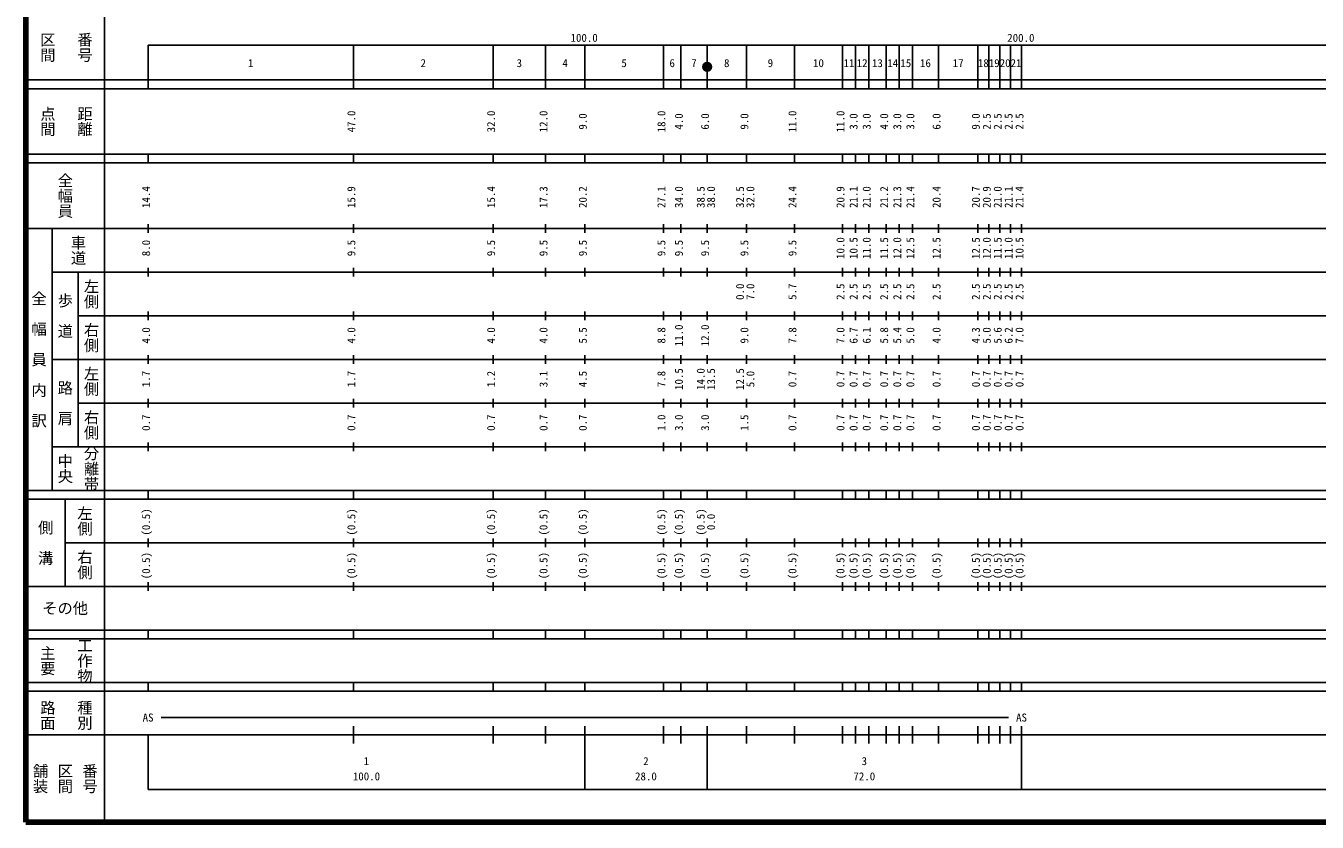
# Model space of a CAD drawing. Units: millimetres, scale not verified. Extents: x 40004 to 731143, y 20002 to 660685.
# Drawn here: x 40004 to 335730, y 20002 to 202427 of the extents above; entities that cross this region are included whole.
import ezdxf
from ezdxf.enums import TextEntityAlignment as Align

# ---------------------------------------------------------------- set-up
doc = ezdxf.new("R2010")
doc.units = ezdxf.units.MM
doc.header["$LTSCALE"] = 1000.09
doc.header["$PDMODE"] = 32
doc.header["$PDSIZE"] = 500
doc.layers.add('M-TTL', color=2, linetype='Continuous', lineweight=140)
doc.layers.add('M-TTL-BAND', color=7, linetype='Continuous', lineweight=25)
doc.styles.add('@ＭＳ ゴシック', font='')
doc.styles.add('ＭＳ ゴシック', font='')
doc.styles.get('@ＭＳ ゴシック').set_extended_font_data('@MS Gothic')
doc.styles.get('ＭＳ ゴシック').set_extended_font_data('MS Gothic')

msp = doc.modelspace()

# ---------------------------------------------------------------- linework, layer by layer
at = {"layer": 'M-TTL'}
for p, q in [((40004, 380034), (40004, 20002)), ((40004, 20002), (680061, 20002))]:
    msp.add_line(p, q, dxfattribs=at)
at = {"layer": 'M-TTL-BAND'}
for p, q in [((58005, 370033), (58005, 20002)), ((68006, 198018), (579052, 198018)), ((68006, 198018), (68006, 188017)), ((115010, 188017), (115010, 198018)), ((147013, 188017), (147013, 198018)), ((159014, 188017), (159014, 198018)), ((168015, 188017), (168015, 198018)), ((186017, 188017), (186017, 198018)), ((190017, 188017), (190017, 198018)), ((196018, 188017), (196018, 198018)), ((205018, 188017), (205018, 198018)), ((216019, 188017), (216019, 198018)), ((227020, 188017), (227020, 198018)), ((230021, 188017), (230021, 198018)), ((233021, 188017), (233021, 198018)), ((237021, 188017), (237021, 198018)), ((240022, 188017), (240022, 198018)), ((243022, 188017), (243022, 198018)), ((249022, 188017), (249022, 198018)), ((258023, 188017), (258023, 198018)), ((260523, 188017), (260523, 198018)), ((263024, 188017), (263024, 198018)), ((265524, 188017), (265524, 198018)), ((268024, 188017), (268024, 198018)), ((195020, 192944), (196091, 194015)), ((195020, 193084), (195950, 194015)), ((195037, 192819), (196216, 193998)), ((195045, 193251), (195783, 193990)), ((195067, 192707), (196328, 193968)), ((195106, 192605), (196430, 193929)), ((195129, 193477), (195558, 193905)), ((195154, 192512), (196523, 193880)), ((195211, 192427), (196608, 193824)), ((195274, 192349), (196686, 193761)), ((195344, 192278), (196757, 193690)), ((195422, 192214), (196821, 193613)), ((195507, 192157), (196877, 193528)), ((195600, 192109), (196926, 193435)), ((195701, 192069), (196966, 193334)), ((195812, 192038), (196996, 193222)), ((195936, 192021), (197014, 193099)), ((196076, 192019), (197016, 192959)), ((196241, 192042), (196992, 192794)), ((196460, 192120), (196914, 192575)), ((40004, 190017), (579052, 190017)), ((40004, 188017), (579052, 188017)), ((40004, 173015), (579052, 173015)), ((68006, 171015), (68006, 173015)), ((115010, 171015), (115010, 173015)), ((147013, 171015), (147013, 173015)), ((159014, 171015), (159014, 173015)), ((168015, 171015), (168015, 173015)), ((186017, 171015), (186017, 173015)), ((190017, 171015), (190017, 173015)), ((196018, 171015), (196018, 173015)), ((205018, 171015), (205018, 173015)), ((216019, 171015), (216019, 173015)), ((227020, 171015), (227020, 173015)), ((230021, 171015), (230021, 173015)), ((233021, 171015), (233021, 173015)), ((237021, 171015), (237021, 173015)), ((240022, 171015), (240022, 173015)), ((243022, 171015), (243022, 173015)), ((249022, 171015), (249022, 173015)), ((258023, 171015), (258023, 173015)), ((260523, 171015), (260523, 173015)), ((263024, 171015), (263024, 173015)), ((265524, 171015), (265524, 173015)), ((268024, 171015), (268024, 173015)), ((40004, 171015), (579052, 171015)), ((68006, 155014), (68006, 157014)), ((115010, 155014), (115010, 157014)), ((147013, 155014), (147013, 157014)), ((159014, 155014), (159014, 157014)), ((168015, 155014), (168015, 157014)), ((186017, 155014), (186017, 157014)), ((190017, 155014), (190017, 157014)), ((196018, 155014), (196018, 157014)), ((205018, 155014), (205018, 157014)), ((216019, 155014), (216019, 157014)), ((227020, 155014), (227020, 157014)), ((230021, 155014), (230021, 157014)), ((233021, 155014), (233021, 157014)), ((237021, 155014), (237021, 157014)), ((240022, 155014), (240022, 157014)), ((243022, 155014), (243022, 157014)), ((249022, 155014), (249022, 157014)), ((258023, 155014), (258023, 157014)), ((260523, 155014), (260523, 157014)), ((263024, 155014), (263024, 157014)), ((265524, 155014), (265524, 157014)), ((268024, 155014), (268024, 157014)), ((40004, 156014), (579052, 156014)), ((46004, 96009), (46004, 156014)), ((46004, 146013), (579052, 146013)), ((52005, 146013), (52005, 106009)), ((68006, 145013), (68006, 147013)), ((115010, 145013), (115010, 147013)), ((147013, 145013), (147013, 147013)), ((159014, 145013), (159014, 147013)), ((168015, 145013), (168015, 147013)), ((186017, 145013), (186017, 147013)), ((190017, 145013), (190017, 147013)), ((196018, 145013), (196018, 147013)), ((205018, 145013), (205018, 147013)), ((216019, 145013), (216019, 147013)), ((227020, 145013), (227020, 147013)), ((230021, 145013), (230021, 147013)), ((233021, 145013), (233021, 147013)), ((237021, 145013), (237021, 147013)), ((240022, 145013), (240022, 147013)), ((243022, 145013), (243022, 147013)), ((249022, 145013), (249022, 147013)), ((258023, 145013), (258023, 147013)), ((260523, 145013), (260523, 147013)), ((263024, 145013), (263024, 147013)), ((265524, 145013), (265524, 147013)), ((268024, 145013), (268024, 147013)), ((68006, 135012), (68006, 137012)), ((115010, 135012), (115010, 137012)), ((147013, 135012), (147013, 137012)), ((159014, 135012), (159014, 137012)), ((168015, 135012), (168015, 137012)), ((186017, 135012), (186017, 137012)), ((190017, 135012), (190017, 137012)), ((196018, 135012), (196018, 137012)), ((205018, 135012), (205018, 137012)), ((216019, 135012), (216019, 137012)), ((227020, 135012), (227020, 137012)), ((230021, 135012), (230021, 137012)), ((233021, 135012), (233021, 137012)), ((237021, 135012), (237021, 137012)), ((240022, 135012), (240022, 137012)), ((243022, 135012), (243022, 137012)), ((249022, 135012), (249022, 137012)), ((258023, 135012), (258023, 137012)), ((260523, 135012), (260523, 137012)), ((263024, 135012), (263024, 137012)), ((265524, 135012), (265524, 137012)), ((268024, 135012), (268024, 137012)), ((52005, 136012), (579052, 136012)), ((46004, 126011), (579052, 126011)), ((68006, 125011), (68006, 127011)), ((115010, 125011), (115010, 127011)), ((147013, 125011), (147013, 127011)), ((159014, 125011), (159014, 127011)), ((168015, 125011), (168015, 127011)), ((186017, 125011), (186017, 127011)), ((190017, 125011), (190017, 127011)), ((196018, 125011), (196018, 127011)), ((205018, 125011), (205018, 127011)), ((216019, 125011), (216019, 127011)), ((227020, 125011), (227020, 127011)), ((230021, 125011), (230021, 127011)), ((233021, 125011), (233021, 127011)), ((237021, 125011), (237021, 127011)), ((240022, 125011), (240022, 127011)), ((243022, 125011), (243022, 127011)), ((249022, 125011), (249022, 127011)), ((258023, 125011), (258023, 127011)), ((260523, 125011), (260523, 127011)), ((263024, 125011), (263024, 127011)), ((265524, 125011), (265524, 127011)), ((268024, 125011), (268024, 127011)), ((52005, 116010), (579052, 116010)), ((68006, 115010), (68006, 117010)), ((115010, 115010), (115010, 117010)), ((147013, 115010), (147013, 117010)), ((159014, 115010), (159014, 117010)), ((168015, 115010), (168015, 117010)), ((186017, 115010), (186017, 117010)), ((190017, 115010), (190017, 117010)), ((196018, 115010), (196018, 117010)), ((205018, 115010), (205018, 117010)), ((216019, 115010), (216019, 117010)), ((227020, 115010), (227020, 117010)), ((230021, 115010), (230021, 117010)), ((233021, 115010), (233021, 117010)), ((237021, 115010), (237021, 117010)), ((240022, 115010), (240022, 117010)), ((243022, 115010), (243022, 117010)), ((249022, 115010), (249022, 117010)), ((258023, 115010), (258023, 117010)), ((260523, 115010), (260523, 117010)), ((263024, 115010), (263024, 117010)), ((265524, 115010), (265524, 117010)), ((268024, 115010), (268024, 117010)), ((68006, 105009), (68006, 107010)), ((115010, 105009), (115010, 107010)), ((147013, 105009), (147013, 107010)), ((159014, 105009), (159014, 107010)), ((168015, 105009), (168015, 107010)), ((186017, 105009), (186017, 107010)), ((190017, 105009), (190017, 107010)), ((196018, 105009), (196018, 107010)), ((205018, 105009), (205018, 107010)), ((216019, 105009), (216019, 107010)), ((227020, 105009), (227020, 107010)), ((230021, 105009), (230021, 107010)), ((233021, 105009), (233021, 107010)), ((237021, 105009), (237021, 107010)), ((240022, 105009), (240022, 107010)), ((243022, 105009), (243022, 107010)), ((249022, 105009), (249022, 107010)), ((258023, 105009), (258023, 107010)), ((260523, 105009), (260523, 107010)), ((263024, 105009), (263024, 107010)), ((265524, 105009), (265524, 107010)), ((268024, 105009), (268024, 107010)), ((46004, 106009), (579052, 106009)), ((40004, 96009), (579052, 96009)), ((68006, 94008), (68006, 96009)), ((115010, 94008), (115010, 96009)), ((147013, 94008), (147013, 96009)), ((159014, 94008), (159014, 96009)), ((168015, 94008), (168015, 96009)), ((186017, 94008), (186017, 96009)), ((190017, 94008), (190017, 96009)), ((196018, 94008), (196018, 96009)), ((205018, 94008), (205018, 96009)), ((216019, 94008), (216019, 96009)), ((227020, 94008), (227020, 96009)), ((230021, 94008), (230021, 96009)), ((233021, 94008), (233021, 96009)), ((237021, 94008), (237021, 96009)), ((240022, 94008), (240022, 96009)), ((243022, 94008), (243022, 96009)), ((249022, 94008), (249022, 96009)), ((258023, 94008), (258023, 96009)), ((260523, 94008), (260523, 96009)), ((263024, 94008), (263024, 96009)), ((265524, 94008), (265524, 96009)), ((268024, 94008), (268024, 96009)), ((40004, 94008), (579052, 94008)), ((49004, 94008), (49004, 74007)), ((49004, 84007), (579052, 84007)), ((68006, 83007), (68006, 85008)), ((115010, 83007), (115010, 85008)), ((147013, 83007), (147013, 85008)), ((159014, 83007), (159014, 85008)), ((168015, 83007), (168015, 85008)), ((186017, 83007), (186017, 85008)), ((190017, 83007), (190017, 85008)), ((196018, 83007), (196018, 85008)), ((205018, 83007), (205018, 85008)), ((216019, 83007), (216019, 85008)), ((227020, 83007), (227020, 85008)), ((230021, 83007), (230021, 85008)), ((233021, 83007), (233021, 85008)), ((237021, 83007), (237021, 85008)), ((240022, 83007), (240022, 85008)), ((243022, 83007), (243022, 85008)), ((249022, 83007), (249022, 85008)), ((258023, 83007), (258023, 85008)), ((260523, 83007), (260523, 85008)), ((263024, 83007), (263024, 85008)), ((265524, 83007), (265524, 85008)), ((268024, 83007), (268024, 85008)), ((40004, 74007), (579052, 74007)), ((68006, 73007), (68006, 75007)), ((115010, 73007), (115010, 75007)), ((147013, 73007), (147013, 75007)), ((159014, 73007), (159014, 75007)), ((168015, 73007), (168015, 75007)), ((186017, 73007), (186017, 75007)), ((190017, 73007), (190017, 75007)), ((196018, 73007), (196018, 75007)), ((205018, 73007), (205018, 75007)), ((216019, 73007), (216019, 75007)), ((227020, 73007), (227020, 75007)), ((230021, 73007), (230021, 75007)), ((233021, 73007), (233021, 75007)), ((237021, 73007), (237021, 75007)), ((240022, 73007), (240022, 75007)), ((243022, 73007), (243022, 75007)), ((249022, 73007), (249022, 75007)), ((258023, 73007), (258023, 75007)), ((260523, 73007), (260523, 75007)), ((263024, 73007), (263024, 75007)), ((265524, 73007), (265524, 75007)), ((268024, 73007), (268024, 75007)), ((40004, 64006), (579052, 64006)), ((68006, 62006), (68006, 64006)), ((115010, 62006), (115010, 64006)), ((147013, 62006), (147013, 64006)), ((159014, 62006), (159014, 64006)), ((168015, 62006), (168015, 64006)), ((186017, 62006), (186017, 64006)), ((190017, 62006), (190017, 64006)), ((196018, 62006), (196018, 64006)), ((205018, 62006), (205018, 64006)), ((216019, 62006), (216019, 64006)), ((227020, 62006), (227020, 64006)), ((230021, 62006), (230021, 64006)), ((233021, 62006), (233021, 64006)), ((237021, 62006), (237021, 64006)), ((240022, 62006), (240022, 64006)), ((243022, 62006), (243022, 64006)), ((249022, 62006), (249022, 64006)), ((258023, 62006), (258023, 64006)), ((260523, 62006), (260523, 64006)), ((263024, 62006), (263024, 64006)), ((265524, 62006), (265524, 64006)), ((268024, 62006), (268024, 64006)), ((40004, 62006), (579052, 62006)), ((40004, 52005), (579052, 52005)), ((68006, 50004), (68006, 52005)), ((115010, 50004), (115010, 52005)), ((147013, 50004), (147013, 52005)), ((159014, 50004), (159014, 52005)), ((168015, 50004), (168015, 52005)), ((186017, 50004), (186017, 52005)), ((190017, 50004), (190017, 52005)), ((196018, 50004), (196018, 52005)), ((205018, 50004), (205018, 52005)), ((216019, 50004), (216019, 52005)), ((227020, 50004), (227020, 52005)), ((230021, 50004), (230021, 52005)), ((233021, 50004), (233021, 52005)), ((237021, 50004), (237021, 52005)), ((240022, 50004), (240022, 52005)), ((243022, 50004), (243022, 52005)), ((249022, 50004), (249022, 52005)), ((258023, 50004), (258023, 52005)), ((260523, 50004), (260523, 52005)), ((263024, 50004), (263024, 52005)), ((265524, 50004), (265524, 52005)), ((268024, 50004), (268024, 52005)), ((40004, 50004), (579052, 50004)), ((71006, 44004), (265024, 44004)), ((115010, 38003), (115010, 42004)), ((147013, 38003), (147013, 42004)), ((159014, 38003), (159014, 42004)), ((168015, 27502), (168015, 42004)), ((186017, 38003), (186017, 42004)), ((190017, 38003), (190017, 42004)), ((196018, 27502), (196018, 42004)), ((205018, 38003), (205018, 42004)), ((216019, 38003), (216019, 42004)), ((227020, 38003), (227020, 42004)), ((230021, 38003), (230021, 42004)), ((233021, 38003), (233021, 42004)), ((237021, 38003), (237021, 42004)), ((240022, 38003), (240022, 42004)), ((243022, 38003), (243022, 42004)), ((249022, 38003), (249022, 42004)), ((258023, 38003), (258023, 42004)), ((260523, 38003), (260523, 42004)), ((263024, 38003), (263024, 42004)), ((265524, 38003), (265524, 42004)), ((268024, 27502), (268024, 42004)), ((40004, 40004), (579052, 40004)), ((68006, 40004), (68006, 27502)), ((68006, 27502), (579052, 27502))]:
    msp.add_line(p, q, dxfattribs=at)
msp.add_circle((196018, 193017), 1000, dxfattribs=at)
msp.add_point((196018, 193017), dxfattribs=at)

# ---------------------------------------------------------------- texts
at = {"layer": 'M-TTL-BAND', "style": '@ＭＳ ゴシック'}
for s, p in [('区間', (45004, 197518)), ('番号', (53505, 197518)), ('点間', (45004, 180516)), ('距離', (53505, 180516)), ('全幅員', (49004, 163515)), ('車道', (52005, 151013)), ('左側', (55005, 141013)), ('全\u3000幅\u3000員\u3000内\u3000訳', (43004, 126011)), ('歩\u3000道', (49004, 136012)), ('右側', (55005, 131012)), ('左側', (55005, 121011)), ('路\u3000肩', (49004, 116010)), ('右側', (55005, 111010)), ('中央', (49004, 101009)), ('分離帯', (55005, 101009)), ('左側', (53505, 89008)), ('側\u3000溝', (44504, 84007)), ('右側', (53505, 79007)), ('主要', (45004, 57005)), ('工作物', (53505, 57005)), ('路面', (45004, 44504)), ('種別', (53505, 44504)), ('舗装', (43337, 30003)), ('区間', (49004, 30003)), ('番号', (54672, 30003))]:
    msp.add_text(s, height=2566, rotation=270, dxfattribs=at).set_placement(p, align=Align.MIDDLE_CENTER)
at = {"layer": 'M-TTL-BAND', "style": 'ＭＳ ゴシック'}
for s, p in [('100.0', (167859, 198212)), ('200.0', (267868, 198212)), ('1', (91508, 192422)), ('2', (131012, 192422)), ('3', (153014, 192422)), ('4', (163515, 192422)), ('5', (177016, 192422)), ('6', (188017, 192422)), ('7', (193017, 192422)), ('8', (200518, 192422)), ('9', (210519, 192422)), ('10', (221520, 192422)), ('11', (228520, 192422)), ('12', (231521, 192422)), ('13', (235021, 192422)), ('14', (238521, 192422)), ('15', (241522, 192422)), ('16', (246022, 192422)), ('17', (253523, 192422)), ('18', (259273, 192422)), ('19', (261773, 192422)), ('20', (264274, 192422)), ('21', (266774, 192422)), ('AS', (68006, 42504)), ('AS', (268024, 42504)), ('1', (118011, 32526)), ('2', (182016, 32526)), ('3', (232021, 32526)), ('100.0', (118011, 29036)), ('28.0', (182016, 29036)), ('72.0', (232021, 29036))]:
    msp.add_text(s, height=1833, dxfattribs=at).set_placement(p, align=Align.BOTTOM_CENTER)
for s, p in [('47.0', (116010, 180516)), ('32.0', (148013, 180516)), ('12.0', (160014, 180516)), ('9.0', (169015, 180516)), ('18.0', (187017, 180516)), ('4.0', (191017, 180516)), ('6.0', (197018, 180516)), ('9.0', (206018, 180516)), ('11.0', (217019, 180516)), ('11.0', (228020, 180516)), ('3.0', (231021, 180516)), ('3.0', (234021, 180516)), ('4.0', (238021, 180516)), ('3.0', (241022, 180516)), ('3.0', (244022, 180516)), ('6.0', (250022, 180516)), ('9.0', (259023, 180516)), ('2.5', (261523, 180516)), ('2.5', (264024, 180516)), ('2.5', (266524, 180516)), ('2.5', (269024, 180516)), ('14.4', (69006, 163189)), ('15.9', (116010, 163189)), ('15.4', (148013, 163189)), ('17.3', (160014, 163189)), ('20.2', (169015, 163189)), ('27.1', (187017, 163189)), ('34.0', (191017, 163189)), ('38.5', (196018, 163189)), ('38.0', (198388, 163189)), ('32.5', (205018, 163189)), ('32.0', (207389, 163189)), ('24.4', (217019, 163189)), ('20.9', (228020, 163189)), ('21.1', (231021, 163189)), ('21.0', (234021, 163189)), ('21.2', (238021, 163189)), ('21.3', (241022, 163189)), ('21.4', (244022, 163189)), ('20.4', (250022, 163189)), ('20.7', (259023, 163189)), ('20.9', (261523, 163189)), ('21.0', (264024, 163189)), ('21.1', (266524, 163189)), ('21.4', (269024, 163189)), ('10.0', (228020, 151514)), ('10.5', (231021, 151514)), ('11.0', (234021, 151514)), ('11.5', (238021, 151514)), ('12.0', (241022, 151514)), ('12.5', (244022, 151514)), ('12.5', (250022, 151514)), ('12.5', (259023, 151514)), ('12.0', (261523, 151514)), ('11.5', (264024, 151514)), ('11.0', (266524, 151514)), ('10.5', (269024, 151514)), ('8.0', (69006, 151514)), ('9.5', (116010, 151514)), ('9.5', (148013, 151514)), ('9.5', (160014, 151514)), ('9.5', (169015, 151514)), ('9.5', (187017, 151514)), ('9.5', (191017, 151514)), ('9.5', (197018, 151514)), ('9.5', (206018, 151514)), ('9.5', (217019, 151514)), ('0.0', (205018, 141513)), ('7.0', (207389, 141513)), ('5.7', (217019, 141513)), ('2.5', (228020, 141513)), ('2.5', (231021, 141513)), ('2.5', (234021, 141513)), ('2.5', (238021, 141513)), ('2.5', (241022, 141513)), ('2.5', (244022, 141513)), ('2.5', (250022, 141513)), ('2.5', (259023, 141513)), ('2.5', (261523, 141513)), ('2.5', (264024, 141513)), ('2.5', (266524, 141513)), ('2.5', (269024, 141513)), ('4.0', (69006, 131512)), ('4.0', (116010, 131512)), ('4.0', (148013, 131512)), ('4.0', (160014, 131512)), ('5.5', (169015, 131512)), ('8.8', (187017, 131512)), ('11.0', (191017, 131512)), ('12.0', (197018, 131512)), ('9.0', (206018, 131512)), ('7.8', (217019, 131512)), ('7.0', (228020, 131512)), ('6.7', (231021, 131512)), ('6.1', (234021, 131512)), ('5.8', (238021, 131512)), ('5.4', (241022, 131512)), ('5.0', (244022, 131512)), ('4.0', (250022, 131512)), ('4.3', (259023, 131512)), ('5.0', (261523, 131512)), ('5.6', (264024, 131512)), ('6.2', (266524, 131512)), ('7.0', (269024, 131512)), ('1.7', (69006, 121511)), ('1.7', (116010, 121511)), ('1.2', (148013, 121511)), ('3.1', (160014, 121511)), ('4.5', (169015, 121511)), ('7.8', (187017, 121511)), ('10.5', (191017, 121511)), ('14.0', (196018, 121511)), ('13.5', (198388, 121511)), ('12.5', (205018, 121511)), ('5.0', (207389, 121511)), ('0.7', (217019, 121511)), ('0.7', (228020, 121511)), ('0.7', (231021, 121511)), ('0.7', (234021, 121511)), ('0.7', (238021, 121511)), ('0.7', (241022, 121511)), ('0.7', (244022, 121511)), ('0.7', (250022, 121511)), ('0.7', (259023, 121511)), ('0.7', (261523, 121511)), ('0.7', (264024, 121511)), ('0.7', (266524, 121511)), ('0.7', (269024, 121511)), ('0.7', (69006, 111510)), ('0.7', (116010, 111510)), ('0.7', (148013, 111510)), ('0.7', (160014, 111510)), ('0.7', (169015, 111510)), ('1.0', (187017, 111510)), ('3.0', (191017, 111510)), ('3.0', (197018, 111510)), ('1.5', (206018, 111510)), ('0.7', (217019, 111510)), ('0.7', (228020, 111510)), ('0.7', (231021, 111510)), ('0.7', (234021, 111510)), ('0.7', (238021, 111510)), ('0.7', (241022, 111510)), ('0.7', (244022, 111510)), ('0.7', (250022, 111510)), ('0.7', (259023, 111510)), ('0.7', (261523, 111510)), ('0.7', (264024, 111510)), ('0.7', (266524, 111510)), ('0.7', (269024, 111510)), ('(0.5)', (69006, 88772)), ('(0.5)', (116010, 88772)), ('(0.5)', (148013, 88772)), ('(0.5)', (160014, 88772)), ('(0.5)', (169015, 88772)), ('(0.5)', (187017, 88772)), ('(0.5)', (191017, 88772)), ('(0.5)', (196018, 88772)), ('0.0', (198388, 88772)), ('(0.5)', (69006, 78771)), ('(0.5)', (116010, 78771)), ('(0.5)', (148013, 78771)), ('(0.5)', (160014, 78771)), ('(0.5)', (169015, 78771)), ('(0.5)', (187017, 78771)), ('(0.5)', (191017, 78771)), ('(0.5)', (197018, 78771)), ('(0.5)', (206018, 78771)), ('(0.5)', (217019, 78771)), ('(0.5)', (228020, 78771)), ('(0.5)', (231021, 78771)), ('(0.5)', (234021, 78771)), ('(0.5)', (238021, 78771)), ('(0.5)', (241022, 78771)), ('(0.5)', (244022, 78771)), ('(0.5)', (250022, 78771)), ('(0.5)', (259023, 78771)), ('(0.5)', (261523, 78771)), ('(0.5)', (264024, 78771)), ('(0.5)', (266524, 78771)), ('(0.5)', (269024, 78771))]:
    msp.add_text(s, height=1833, rotation=90, dxfattribs=at).set_placement(p, align=Align.BOTTOM_CENTER)
msp.add_text('その他', height=2566, dxfattribs=at).set_placement((49004, 69006), align=Align.MIDDLE_CENTER)

doc.saveas('drawing.dxf')
